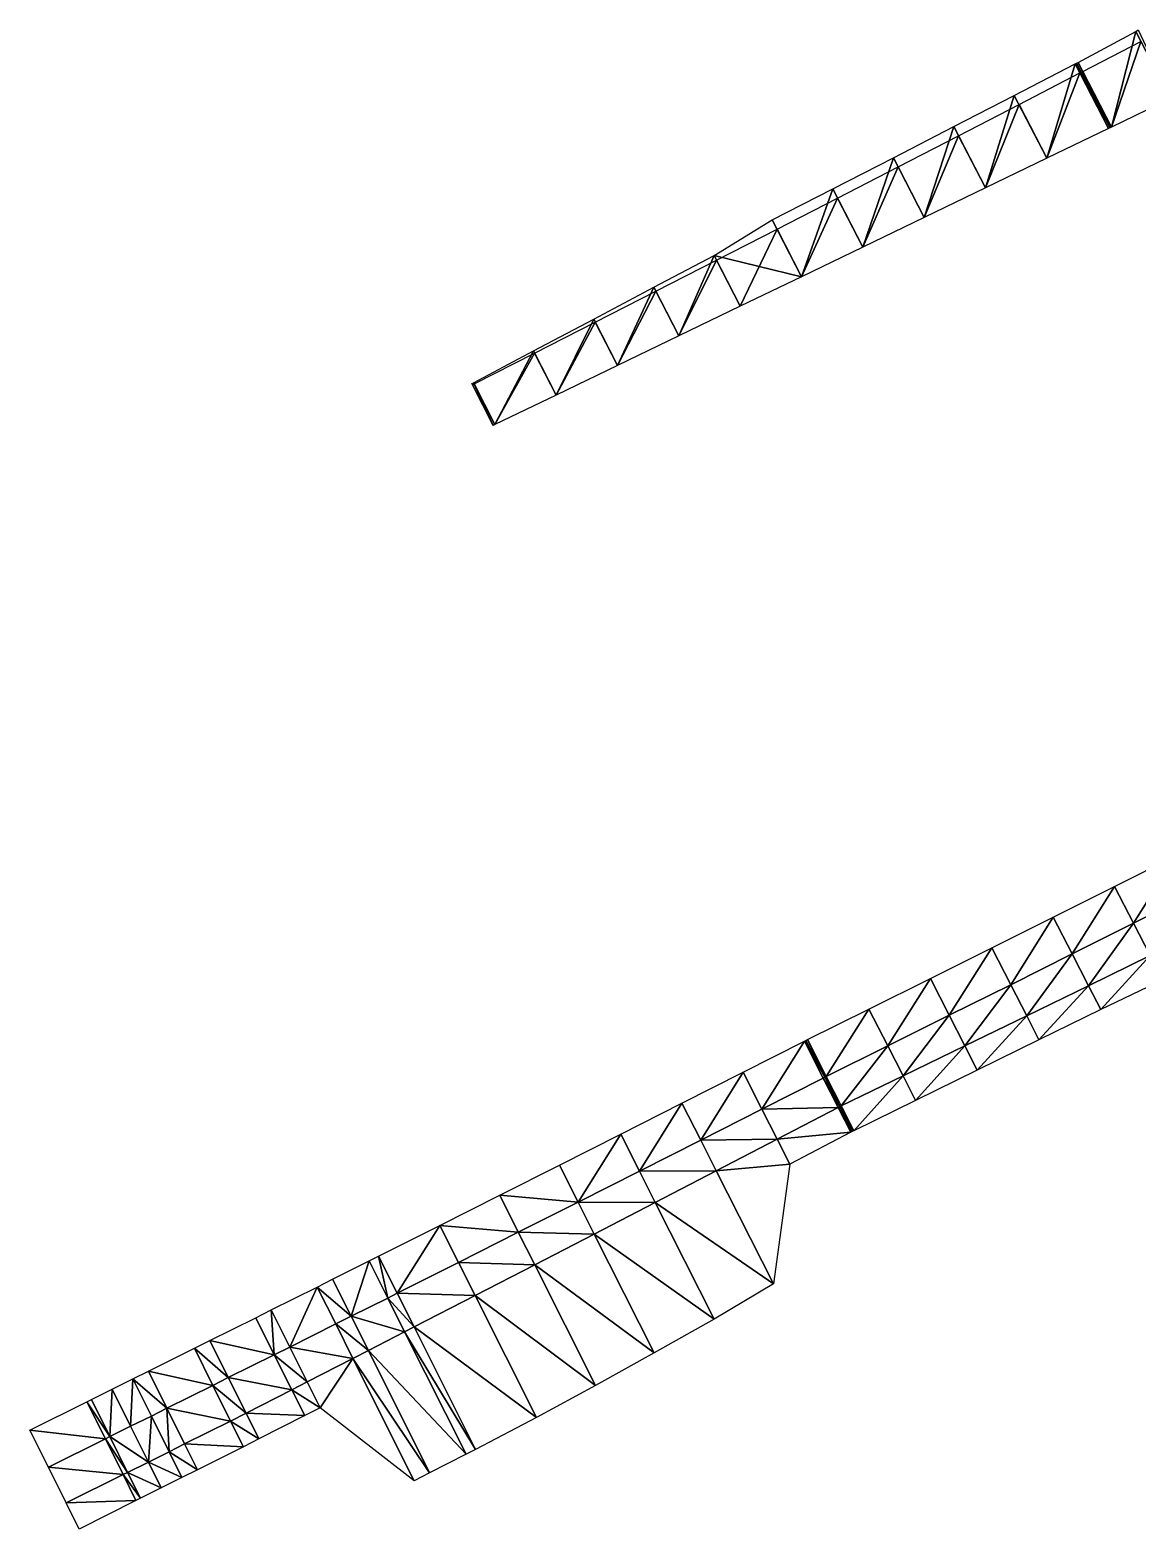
# Model space of a CAD drawing. Header units: metres. Extents: x 1882598 to 1885460, y 3171405 to 3171756.
# Drawn here: x 1882912.83 to 1882929.03, y 3171506.11 to 3171528.04 of the extents above; entities that cross this region are included whole.
import ezdxf

# ---------------------------------------------------------------- set-up
doc = ezdxf.new("R2010")
doc.units = ezdxf.units.M
doc.header["$MEASUREMENT"] = 0
doc.layers.add('Triangles surfaces projet', color=7, linetype='Continuous', true_color=0x848484)

msp = doc.modelspace()

# ---------------------------------------------------------------- linework, layer by layer
at = {"layer": 'Triangles surfaces projet'}
for points in [[(1882928.167, 3171527.567, 154.963), (1882929.01, 3171528.021, 154.953), (1882928.657, 3171526.62, 154.99), (1882928.167, 3171527.567, 154.963)], [(1882929.01, 3171528.021, 154.953), (1882929.519, 3171527.039, 154.981), (1882928.657, 3171526.62, 154.99), (1882929.01, 3171528.021, 154.953)], [(1882929.01, 3171528.021, 154.953), (1882929.047, 3171528.041, 154.952), (1882929.519, 3171527.039, 154.981), (1882929.01, 3171528.021, 154.953)], [(1882929.086, 3171527.875, 155.307), (1882928.657, 3171526.62, 155.34), (1882928.235, 3171527.435, 155.316), (1882929.086, 3171527.875, 155.307)], [(1882929.519, 3171527.039, 155.331), (1882928.657, 3171526.62, 155.34), (1882929.086, 3171527.875, 155.307), (1882929.519, 3171527.039, 155.331)], [(1882927.234, 3171527.085, 154.972), (1882928.123, 3171527.544, 154.963), (1882927.711, 3171526.164, 154.999), (1882927.234, 3171527.085, 154.972)], [(1882928.612, 3171526.599, 154.991), (1882927.711, 3171526.164, 154.999), (1882928.123, 3171527.544, 154.963), (1882928.612, 3171526.599, 154.991)], [(1882928.145, 3171527.555, 154.963), (1882928.612, 3171526.599, 154.991), (1882928.123, 3171527.544, 154.963), (1882928.145, 3171527.555, 154.963)], [(1882928.634, 3171526.609, 154.991), (1882928.145, 3171527.555, 154.963), (1882928.167, 3171527.567, 154.963), (1882928.634, 3171526.609, 154.991)], [(1882928.612, 3171526.599, 154.991), (1882928.145, 3171527.555, 154.963), (1882928.634, 3171526.609, 154.991), (1882928.612, 3171526.599, 154.991)], [(1882928.167, 3171527.567, 154.963), (1882928.657, 3171526.62, 154.99), (1882928.634, 3171526.609, 154.991), (1882928.167, 3171527.567, 154.963)], [(1882928.191, 3171527.412, 155.317), (1882927.711, 3171526.164, 155.349), (1882927.303, 3171526.952, 155.326), (1882928.191, 3171527.412, 155.317)], [(1882928.612, 3171526.599, 155.341), (1882927.711, 3171526.164, 155.349), (1882928.191, 3171527.412, 155.317), (1882928.612, 3171526.599, 155.341)], [(1882928.213, 3171527.424, 155.317), (1882928.612, 3171526.599, 155.341), (1882928.191, 3171527.412, 155.317), (1882928.213, 3171527.424, 155.317)], [(1882928.235, 3171527.435, 155.316), (1882928.634, 3171526.609, 155.341), (1882928.213, 3171527.424, 155.317), (1882928.235, 3171527.435, 155.316)], [(1882928.634, 3171526.609, 155.341), (1882928.612, 3171526.599, 155.341), (1882928.213, 3171527.424, 155.317), (1882928.634, 3171526.609, 155.341)], [(1882928.657, 3171526.62, 155.34), (1882928.634, 3171526.609, 155.341), (1882928.235, 3171527.435, 155.316), (1882928.657, 3171526.62, 155.34)], [(1882926.349, 3171526.629, 154.98), (1882927.234, 3171527.085, 154.972), (1882926.813, 3171525.731, 155.007), (1882926.349, 3171526.629, 154.98)], [(1882927.303, 3171526.952, 155.326), (1882926.813, 3171525.731, 155.357), (1882926.418, 3171526.495, 155.334), (1882927.303, 3171526.952, 155.326)], [(1882926.813, 3171525.731, 155.007), (1882927.234, 3171527.085, 154.972), (1882927.711, 3171526.164, 154.999), (1882926.813, 3171525.731, 155.007)], [(1882927.711, 3171526.164, 155.349), (1882926.813, 3171525.731, 155.357), (1882927.303, 3171526.952, 155.326), (1882927.711, 3171526.164, 155.349)], [(1882925.915, 3171525.298, 155.015), (1882925.464, 3171526.173, 154.989), (1882926.349, 3171526.629, 154.98), (1882925.915, 3171525.298, 155.015)], [(1882926.418, 3171526.495, 155.334), (1882925.915, 3171525.298, 155.365), (1882925.533, 3171526.039, 155.343), (1882926.418, 3171526.495, 155.334)], [(1882925.915, 3171525.298, 155.015), (1882926.349, 3171526.629, 154.98), (1882926.813, 3171525.731, 155.007), (1882925.915, 3171525.298, 155.015)], [(1882926.813, 3171525.731, 155.357), (1882925.915, 3171525.298, 155.365), (1882926.418, 3171526.495, 155.334), (1882926.813, 3171525.731, 155.357)], [(1882925.018, 3171524.865, 155.023), (1882924.579, 3171525.719, 154.997), (1882925.464, 3171526.173, 154.989), (1882925.018, 3171524.865, 155.023)], [(1882925.533, 3171526.039, 155.343), (1882925.018, 3171524.865, 155.373), (1882924.648, 3171525.583, 155.352), (1882925.533, 3171526.039, 155.343)], [(1882925.018, 3171524.865, 155.023), (1882925.464, 3171526.173, 154.989), (1882925.915, 3171525.298, 155.015), (1882925.018, 3171524.865, 155.023)], [(1882925.915, 3171525.298, 155.365), (1882925.018, 3171524.865, 155.373), (1882925.533, 3171526.039, 155.343), (1882925.915, 3171525.298, 155.365)], [(1882923.693, 3171525.265, 155.006), (1882924.579, 3171525.719, 154.997), (1882924.12, 3171524.432, 155.031), (1882923.693, 3171525.265, 155.006)], [(1882924.648, 3171525.583, 155.352), (1882924.12, 3171524.432, 155.381), (1882923.763, 3171525.128, 155.36), (1882924.648, 3171525.583, 155.352)], [(1882925.018, 3171524.865, 155.023), (1882924.12, 3171524.432, 155.031), (1882924.579, 3171525.719, 154.997), (1882925.018, 3171524.865, 155.023)], [(1882925.018, 3171524.865, 155.373), (1882924.12, 3171524.432, 155.381), (1882924.648, 3171525.583, 155.352), (1882925.018, 3171524.865, 155.373)], [(1882924.12, 3171524.432, 155.031), (1882922.841, 3171524.744, 155.017), (1882923.693, 3171525.265, 155.006), (1882924.12, 3171524.432, 155.031)], [(1882923.763, 3171525.128, 155.36), (1882923.223, 3171523.999, 155.39), (1882922.877, 3171524.674, 155.369), (1882923.763, 3171525.128, 155.36)], [(1882924.12, 3171524.432, 155.381), (1882923.223, 3171523.999, 155.39), (1882923.763, 3171525.128, 155.36), (1882924.12, 3171524.432, 155.381)], [(1882922.325, 3171523.566, 155.048), (1882921.962, 3171524.277, 155.026), (1882922.841, 3171524.744, 155.017), (1882922.325, 3171523.566, 155.048)], [(1882923.223, 3171523.999, 155.04), (1882922.325, 3171523.566, 155.048), (1882922.841, 3171524.744, 155.017), (1882923.223, 3171523.999, 155.04)], [(1882922.841, 3171524.744, 155.017), (1882924.12, 3171524.432, 155.031), (1882923.223, 3171523.999, 155.04), (1882922.841, 3171524.744, 155.017)], [(1882922.877, 3171524.674, 155.369), (1882922.325, 3171523.566, 155.398), (1882921.991, 3171524.22, 155.377), (1882922.877, 3171524.674, 155.369)], [(1882923.223, 3171523.999, 155.39), (1882922.325, 3171523.566, 155.398), (1882922.877, 3171524.674, 155.369), (1882923.223, 3171523.999, 155.39)], [(1882921.962, 3171524.277, 155.026), (1882921.428, 3171523.133, 155.056), (1882921.082, 3171523.811, 155.035), (1882921.962, 3171524.277, 155.026)], [(1882921.428, 3171523.133, 155.056), (1882921.962, 3171524.277, 155.026), (1882922.325, 3171523.566, 155.048), (1882921.428, 3171523.133, 155.056)], [(1882921.991, 3171524.22, 155.377), (1882921.428, 3171523.133, 155.406), (1882921.104, 3171523.767, 155.386), (1882921.991, 3171524.22, 155.377)], [(1882922.325, 3171523.566, 155.398), (1882921.428, 3171523.133, 155.406), (1882921.991, 3171524.22, 155.377), (1882922.325, 3171523.566, 155.398)], [(1882920.202, 3171523.346, 155.044), (1882921.082, 3171523.811, 155.035), (1882920.531, 3171522.701, 155.064), (1882920.202, 3171523.346, 155.044)], [(1882920.531, 3171522.701, 155.064), (1882921.082, 3171523.811, 155.035), (1882921.428, 3171523.133, 155.056), (1882920.531, 3171522.701, 155.064)], [(1882921.104, 3171523.767, 155.386), (1882920.531, 3171522.701, 155.414), (1882920.217, 3171523.315, 155.395), (1882921.104, 3171523.767, 155.386)], [(1882921.428, 3171523.133, 155.406), (1882920.531, 3171522.701, 155.414), (1882921.104, 3171523.767, 155.386), (1882921.428, 3171523.133, 155.406)], [(1882919.321, 3171522.881, 155.053), (1882920.202, 3171523.346, 155.044), (1882919.633, 3171522.268, 155.072), (1882919.321, 3171522.881, 155.053)], [(1882920.217, 3171523.315, 155.395), (1882919.633, 3171522.268, 155.422), (1882919.33, 3171522.864, 155.403), (1882920.217, 3171523.315, 155.395)], [(1882920.202, 3171523.346, 155.044), (1882920.531, 3171522.701, 155.064), (1882919.633, 3171522.268, 155.072), (1882920.202, 3171523.346, 155.044)], [(1882920.531, 3171522.701, 155.414), (1882919.633, 3171522.268, 155.422), (1882920.217, 3171523.315, 155.395), (1882920.531, 3171522.701, 155.414)], [(1882919.321, 3171522.881, 155.053), (1882919.611, 3171522.257, 155.073), (1882919.299, 3171522.869, 155.053), (1882919.321, 3171522.881, 155.053)], [(1882919.611, 3171522.257, 155.423), (1882919.308, 3171522.852, 155.404), (1882919.33, 3171522.864, 155.403), (1882919.611, 3171522.257, 155.423)], [(1882919.611, 3171522.257, 155.073), (1882919.321, 3171522.881, 155.053), (1882919.633, 3171522.268, 155.072), (1882919.611, 3171522.257, 155.073)], [(1882919.633, 3171522.268, 155.422), (1882919.611, 3171522.257, 155.423), (1882919.33, 3171522.864, 155.403), (1882919.633, 3171522.268, 155.422)], [(1882929.599, 3171515.965, 155.68), (1882928.978, 3171514.976, 155.086), (1882928.701, 3171515.514, 155.692), (1882929.599, 3171515.965, 155.68)], [(1882929.876, 3171515.426, 155.074), (1882928.978, 3171514.976, 155.086), (1882929.599, 3171515.965, 155.68), (1882929.876, 3171515.426, 155.074)], [(1882928.701, 3171515.514, 155.692), (1882928.08, 3171514.526, 155.098), (1882927.803, 3171515.065, 155.704), (1882928.701, 3171515.514, 155.692)], [(1882928.08, 3171514.526, 155.098), (1882928.701, 3171515.514, 155.692), (1882928.978, 3171514.976, 155.086), (1882928.08, 3171514.526, 155.098)], [(1882928.978, 3171514.976, 155.086), (1882929.876, 3171515.426, 155.074), (1882929.222, 3171514.502, 155.086), (1882928.978, 3171514.976, 155.086)], [(1882927.181, 3171514.076, 155.11), (1882926.905, 3171514.616, 155.715), (1882927.803, 3171515.065, 155.704), (1882927.181, 3171514.076, 155.11)], [(1882927.803, 3171515.065, 155.704), (1882928.08, 3171514.526, 155.098), (1882927.181, 3171514.076, 155.11), (1882927.803, 3171515.065, 155.704)], [(1882928.318, 3171514.06, 155.098), (1882928.08, 3171514.526, 155.098), (1882928.978, 3171514.976, 155.086), (1882928.318, 3171514.06, 155.098)], [(1882929.222, 3171514.502, 155.086), (1882928.318, 3171514.06, 155.098), (1882928.978, 3171514.976, 155.086), (1882929.222, 3171514.502, 155.086)], [(1882926.282, 3171513.628, 155.121), (1882926.006, 3171514.168, 155.727), (1882926.905, 3171514.616, 155.715), (1882926.282, 3171513.628, 155.121)], [(1882926.905, 3171514.616, 155.715), (1882927.181, 3171514.076, 155.11), (1882926.282, 3171513.628, 155.121), (1882926.905, 3171514.616, 155.715)], [(1882927.181, 3171514.076, 155.11), (1882928.08, 3171514.526, 155.098), (1882927.415, 3171513.62, 155.11), (1882927.181, 3171514.076, 155.11)], [(1882928.08, 3171514.526, 155.098), (1882928.318, 3171514.06, 155.098), (1882927.415, 3171513.62, 155.11), (1882928.08, 3171514.526, 155.098)], [(1882928.497, 3171513.711, 155.49), (1882928.318, 3171514.06, 155.098), (1882929.222, 3171514.502, 155.086), (1882928.497, 3171513.711, 155.49)], [(1882929.222, 3171514.502, 155.086), (1882929.405, 3171514.146, 155.486), (1882928.497, 3171513.711, 155.49), (1882929.222, 3171514.502, 155.086)], [(1882925.382, 3171513.18, 155.133), (1882925.107, 3171513.72, 155.739), (1882926.006, 3171514.168, 155.727), (1882925.382, 3171513.18, 155.133)], [(1882925.382, 3171513.18, 155.133), (1882926.006, 3171514.168, 155.727), (1882926.282, 3171513.628, 155.121), (1882925.382, 3171513.18, 155.133)], [(1882926.511, 3171513.18, 155.121), (1882926.282, 3171513.628, 155.121), (1882927.181, 3171514.076, 155.11), (1882926.511, 3171513.18, 155.121)], [(1882926.511, 3171513.18, 155.121), (1882927.181, 3171514.076, 155.11), (1882927.415, 3171513.62, 155.11), (1882926.511, 3171513.18, 155.121)], [(1882927.593, 3171513.27, 155.502), (1882927.415, 3171513.62, 155.11), (1882928.318, 3171514.06, 155.098), (1882927.593, 3171513.27, 155.502)], [(1882927.593, 3171513.27, 155.502), (1882928.318, 3171514.06, 155.098), (1882928.497, 3171513.711, 155.49), (1882927.593, 3171513.27, 155.502)], [(1882925.107, 3171513.72, 155.739), (1882924.483, 3171512.733, 155.145), (1882924.208, 3171513.273, 155.751), (1882925.107, 3171513.72, 155.739)], [(1882924.483, 3171512.733, 155.145), (1882925.107, 3171513.72, 155.739), (1882925.382, 3171513.18, 155.133), (1882924.483, 3171512.733, 155.145)], [(1882925.382, 3171513.18, 155.133), (1882926.282, 3171513.628, 155.121), (1882925.606, 3171512.741, 155.133), (1882925.382, 3171513.18, 155.133)], [(1882925.606, 3171512.741, 155.133), (1882926.282, 3171513.628, 155.121), (1882926.511, 3171513.18, 155.121), (1882925.606, 3171512.741, 155.133)], [(1882927.415, 3171513.62, 155.11), (1882926.691, 3171512.826, 155.519), (1882926.511, 3171513.18, 155.121), (1882927.415, 3171513.62, 155.11)], [(1882927.593, 3171513.27, 155.502), (1882926.691, 3171512.826, 155.519), (1882927.415, 3171513.62, 155.11), (1882927.593, 3171513.27, 155.502)], [(1882923.542, 3171512.256, 155.157), (1882923.268, 3171512.796, 155.763), (1882924.163, 3171513.251, 155.752), (1882923.542, 3171512.256, 155.157)], [(1882923.542, 3171512.256, 155.157), (1882924.163, 3171513.251, 155.752), (1882924.438, 3171512.711, 155.146), (1882923.542, 3171512.256, 155.157)], [(1882924.46, 3171512.722, 155.145), (1882924.163, 3171513.251, 155.752), (1882924.186, 3171513.262, 155.751), (1882924.46, 3171512.722, 155.145)], [(1882924.438, 3171512.711, 155.146), (1882924.163, 3171513.251, 155.752), (1882924.46, 3171512.722, 155.145), (1882924.438, 3171512.711, 155.146)], [(1882924.186, 3171513.262, 155.751), (1882924.208, 3171513.273, 155.751), (1882924.46, 3171512.722, 155.145), (1882924.186, 3171513.262, 155.751)], [(1882924.46, 3171512.722, 155.145), (1882924.208, 3171513.273, 155.751), (1882924.483, 3171512.733, 155.145), (1882924.46, 3171512.722, 155.145)], [(1882924.701, 3171512.303, 155.145), (1882924.483, 3171512.733, 155.145), (1882925.382, 3171513.18, 155.133), (1882924.701, 3171512.303, 155.145)], [(1882924.701, 3171512.303, 155.145), (1882925.382, 3171513.18, 155.133), (1882925.606, 3171512.741, 155.133), (1882924.701, 3171512.303, 155.145)], [(1882925.789, 3171512.383, 155.536), (1882925.606, 3171512.741, 155.133), (1882926.511, 3171513.18, 155.121), (1882925.789, 3171512.383, 155.536)], [(1882926.691, 3171512.826, 155.519), (1882925.789, 3171512.383, 155.536), (1882926.511, 3171513.18, 155.121), (1882926.691, 3171512.826, 155.519)], [(1882922.646, 3171511.801, 155.169), (1882922.372, 3171512.342, 155.775), (1882923.268, 3171512.796, 155.763), (1882922.646, 3171511.801, 155.169)], [(1882923.268, 3171512.796, 155.763), (1882923.542, 3171512.256, 155.157), (1882922.646, 3171511.801, 155.169), (1882923.268, 3171512.796, 155.763)], [(1882923.542, 3171512.256, 155.157), (1882924.438, 3171512.711, 155.146), (1882924.657, 3171512.28, 155.146), (1882923.542, 3171512.256, 155.157)], [(1882924.679, 3171512.291, 155.145), (1882924.438, 3171512.711, 155.146), (1882924.46, 3171512.722, 155.145), (1882924.679, 3171512.291, 155.145)], [(1882924.679, 3171512.291, 155.145), (1882924.657, 3171512.28, 155.146), (1882924.438, 3171512.711, 155.146), (1882924.679, 3171512.291, 155.145)], [(1882924.701, 3171512.303, 155.145), (1882924.46, 3171512.722, 155.145), (1882924.483, 3171512.733, 155.145), (1882924.701, 3171512.303, 155.145)], [(1882924.46, 3171512.722, 155.145), (1882924.701, 3171512.303, 155.145), (1882924.679, 3171512.291, 155.145), (1882924.46, 3171512.722, 155.145)], [(1882924.701, 3171512.303, 155.145), (1882925.606, 3171512.741, 155.133), (1882924.886, 3171511.94, 155.553), (1882924.701, 3171512.303, 155.145)], [(1882925.606, 3171512.741, 155.133), (1882925.789, 3171512.383, 155.536), (1882924.886, 3171511.94, 155.553), (1882925.606, 3171512.741, 155.133)], [(1882921.75, 3171511.348, 155.18), (1882921.476, 3171511.888, 155.786), (1882922.372, 3171512.342, 155.775), (1882921.75, 3171511.348, 155.18)], [(1882921.75, 3171511.348, 155.18), (1882922.372, 3171512.342, 155.775), (1882922.646, 3171511.801, 155.169), (1882921.75, 3171511.348, 155.18)], [(1882922.646, 3171511.801, 155.169), (1882923.542, 3171512.256, 155.157), (1882923.765, 3171511.816, 155.157), (1882922.646, 3171511.801, 155.169)], [(1882923.765, 3171511.816, 155.157), (1882923.542, 3171512.256, 155.157), (1882924.657, 3171512.28, 155.146), (1882923.765, 3171511.816, 155.157)], [(1882924.842, 3171511.917, 155.553), (1882923.765, 3171511.816, 155.157), (1882924.657, 3171512.28, 155.146), (1882924.842, 3171511.917, 155.553)], [(1882924.864, 3171511.928, 155.553), (1882924.657, 3171512.28, 155.146), (1882924.679, 3171512.291, 155.145), (1882924.864, 3171511.928, 155.553)], [(1882924.842, 3171511.917, 155.553), (1882924.657, 3171512.28, 155.146), (1882924.864, 3171511.928, 155.553), (1882924.842, 3171511.917, 155.553)], [(1882924.701, 3171512.303, 155.145), (1882924.886, 3171511.94, 155.553), (1882924.679, 3171512.291, 155.145), (1882924.701, 3171512.303, 155.145)], [(1882924.886, 3171511.94, 155.553), (1882924.864, 3171511.928, 155.553), (1882924.679, 3171512.291, 155.145), (1882924.886, 3171511.94, 155.553)], [(1882920.58, 3171511.436, 155.798), (1882921.476, 3171511.888, 155.786), (1882920.853, 3171510.895, 155.192), (1882920.58, 3171511.436, 155.798)], [(1882921.476, 3171511.888, 155.786), (1882921.75, 3171511.348, 155.18), (1882920.853, 3171510.895, 155.192), (1882921.476, 3171511.888, 155.786)], [(1882922.873, 3171511.352, 155.169), (1882921.75, 3171511.348, 155.18), (1882922.646, 3171511.801, 155.169), (1882922.873, 3171511.352, 155.169)], [(1882923.765, 3171511.816, 155.157), (1882922.873, 3171511.352, 155.169), (1882922.646, 3171511.801, 155.169), (1882923.765, 3171511.816, 155.157)], [(1882923.951, 3171511.451, 155.566), (1882922.873, 3171511.352, 155.169), (1882923.765, 3171511.816, 155.157), (1882923.951, 3171511.451, 155.566)], [(1882923.765, 3171511.816, 155.157), (1882924.842, 3171511.917, 155.553), (1882923.951, 3171511.451, 155.566), (1882923.765, 3171511.816, 155.157)], [(1882920.58, 3171511.436, 155.798), (1882920.853, 3171510.895, 155.192), (1882919.706, 3171510.995, 155.809), (1882920.58, 3171511.436, 155.798)], [(1882921.981, 3171510.889, 155.18), (1882920.853, 3171510.895, 155.192), (1882921.75, 3171511.348, 155.18), (1882921.981, 3171510.889, 155.18)], [(1882921.981, 3171510.889, 155.18), (1882921.75, 3171511.348, 155.18), (1882922.873, 3171511.352, 155.169), (1882921.981, 3171510.889, 155.18)], [(1882922.873, 3171511.352, 155.169), (1882923.711, 3171509.699, 157.022), (1882921.981, 3171510.889, 155.18), (1882922.873, 3171511.352, 155.169)], [(1882922.873, 3171511.352, 155.169), (1882923.951, 3171511.451, 155.566), (1882923.711, 3171509.699, 157.022), (1882922.873, 3171511.352, 155.169)], [(1882918.831, 3171510.555, 155.82), (1882919.706, 3171510.995, 155.809), (1882919.978, 3171510.454, 155.203), (1882918.831, 3171510.555, 155.82)], [(1882919.706, 3171510.995, 155.809), (1882920.853, 3171510.895, 155.192), (1882919.978, 3171510.454, 155.203), (1882919.706, 3171510.995, 155.809)], [(1882919.978, 3171510.454, 155.203), (1882920.853, 3171510.895, 155.192), (1882921.089, 3171510.427, 155.192), (1882919.978, 3171510.454, 155.203)], [(1882921.089, 3171510.427, 155.192), (1882920.853, 3171510.895, 155.192), (1882921.981, 3171510.889, 155.18), (1882921.089, 3171510.427, 155.192)], [(1882921.089, 3171510.427, 155.192), (1882921.981, 3171510.889, 155.18), (1882922.843, 3171509.184, 157.091), (1882921.089, 3171510.427, 155.192)], [(1882921.981, 3171510.889, 155.18), (1882923.711, 3171509.699, 157.022), (1882922.843, 3171509.184, 157.091), (1882921.981, 3171510.889, 155.18)], [(1882918.205, 3171509.563, 155.226), (1882917.934, 3171510.104, 155.831), (1882918.831, 3171510.555, 155.82), (1882918.205, 3171509.563, 155.226)], [(1882918.831, 3171510.555, 155.82), (1882919.103, 3171510.014, 155.214), (1882918.205, 3171509.563, 155.226), (1882918.831, 3171510.555, 155.82)], [(1882919.103, 3171510.014, 155.214), (1882918.831, 3171510.555, 155.82), (1882919.978, 3171510.454, 155.203), (1882919.103, 3171510.014, 155.214)], [(1882920.218, 3171509.978, 155.203), (1882919.103, 3171510.014, 155.214), (1882919.978, 3171510.454, 155.203), (1882920.218, 3171509.978, 155.203)], [(1882920.218, 3171509.978, 155.203), (1882919.978, 3171510.454, 155.203), (1882921.089, 3171510.427, 155.192), (1882920.218, 3171509.978, 155.203)], [(1882921.089, 3171510.427, 155.192), (1882921.965, 3171508.691, 157.137), (1882920.218, 3171509.978, 155.203), (1882921.089, 3171510.427, 155.192)], [(1882922.843, 3171509.184, 157.091), (1882921.965, 3171508.691, 157.137), (1882921.089, 3171510.427, 155.192), (1882922.843, 3171509.184, 157.091)], [(1882917.262, 3171509.768, 155.843), (1882917.795, 3171510.035, 155.833), (1882917.533, 3171509.226, 155.237), (1882917.262, 3171509.768, 155.843)], [(1882917.533, 3171509.226, 155.237), (1882917.795, 3171510.035, 155.833), (1882918.067, 3171509.493, 155.227), (1882917.533, 3171509.226, 155.237)], [(1882917.934, 3171510.104, 155.831), (1882918.067, 3171509.493, 155.227), (1882917.795, 3171510.035, 155.833), (1882917.934, 3171510.104, 155.831)], [(1882918.067, 3171509.493, 155.227), (1882917.934, 3171510.104, 155.831), (1882918.205, 3171509.563, 155.226), (1882918.067, 3171509.493, 155.227)], [(1882919.347, 3171509.528, 155.214), (1882918.205, 3171509.563, 155.226), (1882919.103, 3171510.014, 155.214), (1882919.347, 3171509.528, 155.214)], [(1882919.103, 3171510.014, 155.214), (1882920.218, 3171509.978, 155.203), (1882919.347, 3171509.528, 155.214), (1882919.103, 3171510.014, 155.214)], [(1882917.533, 3171509.226, 155.237), (1882917.036, 3171509.654, 155.847), (1882917.262, 3171509.768, 155.843), (1882917.533, 3171509.226, 155.237)], [(1882919.347, 3171509.528, 155.214), (1882920.218, 3171509.978, 155.203), (1882921.107, 3171508.211, 157.181), (1882919.347, 3171509.528, 155.214)], [(1882920.218, 3171509.978, 155.203), (1882921.965, 3171508.691, 157.137), (1882921.107, 3171508.211, 157.181), (1882920.218, 3171509.978, 155.203)], [(1882916.364, 3171509.318, 155.86), (1882917.036, 3171509.654, 155.847), (1882916.635, 3171508.776, 155.254), (1882916.364, 3171509.318, 155.86)], [(1882917.036, 3171509.654, 155.847), (1882917.307, 3171509.113, 155.241), (1882916.635, 3171508.776, 155.254), (1882917.036, 3171509.654, 155.847)], [(1882917.307, 3171509.113, 155.241), (1882917.036, 3171509.654, 155.847), (1882917.533, 3171509.226, 155.237), (1882917.307, 3171509.113, 155.241)], [(1882918.453, 3171509.069, 155.226), (1882918.067, 3171509.493, 155.227), (1882918.205, 3171509.563, 155.226), (1882918.453, 3171509.069, 155.226)], [(1882918.453, 3171509.069, 155.226), (1882918.205, 3171509.563, 155.226), (1882919.347, 3171509.528, 155.214), (1882918.453, 3171509.069, 155.226)], [(1882918.315, 3171508.998, 155.227), (1882917.533, 3171509.226, 155.237), (1882918.067, 3171509.493, 155.227), (1882918.315, 3171508.998, 155.227)], [(1882918.067, 3171509.493, 155.227), (1882918.453, 3171509.069, 155.226), (1882918.315, 3171508.998, 155.227), (1882918.067, 3171509.493, 155.227)], [(1882920.242, 3171507.746, 157.209), (1882918.453, 3171509.069, 155.226), (1882919.347, 3171509.528, 155.214), (1882920.242, 3171507.746, 157.209)], [(1882920.242, 3171507.746, 157.209), (1882919.347, 3171509.528, 155.214), (1882921.107, 3171508.211, 157.181), (1882920.242, 3171507.746, 157.209)], [(1882916.408, 3171508.663, 155.258), (1882915.465, 3171508.87, 155.877), (1882916.138, 3171509.205, 155.864), (1882916.408, 3171508.663, 155.258)], [(1882916.408, 3171508.663, 155.258), (1882916.138, 3171509.205, 155.864), (1882916.364, 3171509.318, 155.86), (1882916.408, 3171508.663, 155.258)], [(1882916.635, 3171508.776, 155.254), (1882916.408, 3171508.663, 155.258), (1882916.364, 3171509.318, 155.86), (1882916.635, 3171508.776, 155.254)], [(1882917.307, 3171509.113, 155.241), (1882917.559, 3171508.609, 155.241), (1882916.635, 3171508.776, 155.254), (1882917.307, 3171509.113, 155.241)], [(1882917.784, 3171508.725, 155.237), (1882917.307, 3171509.113, 155.241), (1882917.533, 3171509.226, 155.237), (1882917.784, 3171508.725, 155.237)], [(1882917.784, 3171508.725, 155.237), (1882917.559, 3171508.609, 155.241), (1882917.307, 3171509.113, 155.241), (1882917.784, 3171508.725, 155.237)], [(1882917.784, 3171508.725, 155.237), (1882917.533, 3171509.226, 155.237), (1882918.315, 3171508.998, 155.227), (1882917.784, 3171508.725, 155.237)], [(1882918.315, 3171508.998, 155.227), (1882919.214, 3171507.207, 157.231), (1882917.784, 3171508.725, 155.237), (1882918.315, 3171508.998, 155.227)], [(1882918.315, 3171508.998, 155.227), (1882918.453, 3171509.069, 155.226), (1882919.351, 3171507.278, 157.228), (1882918.315, 3171508.998, 155.227)], [(1882919.214, 3171507.207, 157.231), (1882918.315, 3171508.998, 155.227), (1882919.351, 3171507.278, 157.228), (1882919.214, 3171507.207, 157.231)], [(1882919.351, 3171507.278, 157.228), (1882918.453, 3171509.069, 155.226), (1882920.242, 3171507.746, 157.209), (1882919.351, 3171507.278, 157.228)], [(1882914.567, 3171508.422, 155.892), (1882915.239, 3171508.757, 155.881), (1882915.509, 3171508.215, 155.275), (1882914.567, 3171508.422, 155.892)], [(1882915.736, 3171508.328, 155.271), (1882915.239, 3171508.757, 155.881), (1882915.465, 3171508.87, 155.877), (1882915.736, 3171508.328, 155.271)], [(1882915.736, 3171508.328, 155.271), (1882915.509, 3171508.215, 155.275), (1882915.239, 3171508.757, 155.881), (1882915.736, 3171508.328, 155.271)], [(1882915.736, 3171508.328, 155.271), (1882915.465, 3171508.87, 155.877), (1882916.408, 3171508.663, 155.258), (1882915.736, 3171508.328, 155.271)], [(1882916.89, 3171508.266, 155.254), (1882916.408, 3171508.663, 155.258), (1882916.635, 3171508.776, 155.254), (1882916.89, 3171508.266, 155.254)], [(1882916.89, 3171508.266, 155.254), (1882916.635, 3171508.776, 155.254), (1882917.559, 3171508.609, 155.241), (1882916.89, 3171508.266, 155.254)], [(1882917.559, 3171508.609, 155.241), (1882917.784, 3171508.725, 155.237), (1882918.681, 3171506.934, 157.241), (1882917.559, 3171508.609, 155.241)], [(1882919.214, 3171507.207, 157.231), (1882918.681, 3171506.934, 157.241), (1882917.784, 3171508.725, 155.237), (1882919.214, 3171507.207, 157.231)], [(1882916.664, 3171508.151, 155.258), (1882915.736, 3171508.328, 155.271), (1882916.408, 3171508.663, 155.258), (1882916.664, 3171508.151, 155.258)], [(1882916.408, 3171508.663, 155.258), (1882916.89, 3171508.266, 155.254), (1882916.664, 3171508.151, 155.258), (1882916.408, 3171508.663, 155.258)], [(1882917.559, 3171508.609, 155.241), (1882917.078, 3171507.888, 155.676), (1882916.89, 3171508.266, 155.254), (1882917.559, 3171508.609, 155.241)], [(1882918.454, 3171506.821, 157.242), (1882917.078, 3171507.888, 155.676), (1882917.559, 3171508.609, 155.241), (1882918.454, 3171506.821, 157.242)], [(1882918.454, 3171506.821, 157.242), (1882917.559, 3171508.609, 155.241), (1882918.681, 3171506.934, 157.241), (1882918.454, 3171506.821, 157.242)], [(1882914.34, 3171508.309, 155.896), (1882914.307, 3171507.616, 155.293), (1882914.037, 3171508.158, 155.899), (1882914.34, 3171508.309, 155.896)], [(1882914.307, 3171507.616, 155.293), (1882914.34, 3171508.309, 155.896), (1882914.61, 3171507.767, 155.29), (1882914.307, 3171507.616, 155.293)], [(1882914.567, 3171508.422, 155.892), (1882914.837, 3171507.88, 155.286), (1882914.34, 3171508.309, 155.896), (1882914.567, 3171508.422, 155.892)], [(1882914.61, 3171507.767, 155.29), (1882914.34, 3171508.309, 155.896), (1882914.837, 3171507.88, 155.286), (1882914.61, 3171507.767, 155.29)], [(1882915.509, 3171508.215, 155.275), (1882914.837, 3171507.88, 155.286), (1882914.567, 3171508.422, 155.892), (1882915.509, 3171508.215, 155.275)], [(1882915.509, 3171508.215, 155.275), (1882915.736, 3171508.328, 155.271), (1882915.995, 3171507.808, 155.271), (1882915.509, 3171508.215, 155.275)], [(1882915.995, 3171507.808, 155.271), (1882915.736, 3171508.328, 155.271), (1882916.664, 3171508.151, 155.258), (1882915.995, 3171507.808, 155.271)], [(1882916.89, 3171508.266, 155.254), (1882917.078, 3171507.888, 155.676), (1882916.664, 3171508.151, 155.258), (1882916.89, 3171508.266, 155.254)], [(1882913.734, 3171508.008, 155.904), (1882914.037, 3171508.158, 155.899), (1882914.003, 3171507.465, 155.298), (1882913.734, 3171508.008, 155.904)], [(1882914.037, 3171508.158, 155.899), (1882914.307, 3171507.616, 155.293), (1882914.003, 3171507.465, 155.298), (1882914.037, 3171508.158, 155.899)], [(1882915.509, 3171508.215, 155.275), (1882915.769, 3171507.693, 155.275), (1882914.837, 3171507.88, 155.286), (1882915.509, 3171508.215, 155.275)], [(1882915.509, 3171508.215, 155.275), (1882915.995, 3171507.808, 155.271), (1882915.769, 3171507.693, 155.275), (1882915.509, 3171508.215, 155.275)], [(1882916.853, 3171507.773, 155.68), (1882915.995, 3171507.808, 155.271), (1882916.664, 3171508.151, 155.258), (1882916.853, 3171507.773, 155.68)], [(1882916.853, 3171507.773, 155.68), (1882916.664, 3171508.151, 155.258), (1882917.078, 3171507.888, 155.676), (1882916.853, 3171507.773, 155.68)], [(1882913.667, 3171507.975, 155.905), (1882913.937, 3171507.432, 155.299), (1882912.834, 3171507.561, 155.921), (1882913.667, 3171507.975, 155.905)], [(1882914.003, 3171507.465, 155.298), (1882913.667, 3171507.975, 155.905), (1882913.734, 3171508.008, 155.904), (1882914.003, 3171507.465, 155.298)], [(1882913.937, 3171507.432, 155.299), (1882913.667, 3171507.975, 155.905), (1882914.003, 3171507.465, 155.298), (1882913.937, 3171507.432, 155.299)], [(1882914.837, 3171507.88, 155.286), (1882914.87, 3171507.245, 155.29), (1882914.61, 3171507.767, 155.29), (1882914.837, 3171507.88, 155.286)], [(1882914.87, 3171507.245, 155.29), (1882914.837, 3171507.88, 155.286), (1882915.096, 3171507.358, 155.286), (1882914.87, 3171507.245, 155.29)], [(1882914.837, 3171507.88, 155.286), (1882915.769, 3171507.693, 155.275), (1882915.096, 3171507.358, 155.286), (1882914.837, 3171507.88, 155.286)], [(1882916.183, 3171507.432, 155.691), (1882915.769, 3171507.693, 155.275), (1882915.995, 3171507.808, 155.271), (1882916.183, 3171507.432, 155.691)], [(1882916.183, 3171507.432, 155.691), (1882915.995, 3171507.808, 155.271), (1882916.853, 3171507.773, 155.68), (1882916.183, 3171507.432, 155.691)], [(1882914.307, 3171507.616, 155.293), (1882914.566, 3171507.094, 155.293), (1882914.003, 3171507.465, 155.298), (1882914.307, 3171507.616, 155.293)], [(1882914.307, 3171507.616, 155.293), (1882914.61, 3171507.767, 155.29), (1882914.566, 3171507.094, 155.293), (1882914.307, 3171507.616, 155.293)], [(1882914.566, 3171507.094, 155.293), (1882914.61, 3171507.767, 155.29), (1882914.87, 3171507.245, 155.29), (1882914.566, 3171507.094, 155.293)], [(1882915.769, 3171507.693, 155.275), (1882915.957, 3171507.317, 155.695), (1882915.096, 3171507.358, 155.286), (1882915.769, 3171507.693, 155.275)], [(1882915.957, 3171507.317, 155.695), (1882915.769, 3171507.693, 155.275), (1882916.183, 3171507.432, 155.691), (1882915.957, 3171507.317, 155.695)], [(1882913.104, 3171507.018, 155.315), (1882912.834, 3171507.561, 155.921), (1882913.937, 3171507.432, 155.299), (1882913.104, 3171507.018, 155.315)], [(1882914.196, 3171506.91, 155.299), (1882913.104, 3171507.018, 155.315), (1882913.937, 3171507.432, 155.299), (1882914.196, 3171506.91, 155.299)], [(1882913.937, 3171507.432, 155.299), (1882914.003, 3171507.465, 155.298), (1882914.263, 3171506.943, 155.298), (1882913.937, 3171507.432, 155.299)], [(1882914.196, 3171506.91, 155.299), (1882913.937, 3171507.432, 155.299), (1882914.263, 3171506.943, 155.298), (1882914.196, 3171506.91, 155.299)], [(1882914.263, 3171506.943, 155.298), (1882914.003, 3171507.465, 155.298), (1882914.566, 3171507.094, 155.293), (1882914.263, 3171506.943, 155.298)], [(1882914.87, 3171507.245, 155.29), (1882915.096, 3171507.358, 155.286), (1882915.284, 3171506.981, 155.707), (1882914.87, 3171507.245, 155.29)], [(1882915.096, 3171507.358, 155.286), (1882915.957, 3171507.317, 155.695), (1882915.284, 3171506.981, 155.707), (1882915.096, 3171507.358, 155.286)], [(1882915.058, 3171506.868, 155.711), (1882914.566, 3171507.094, 155.293), (1882914.87, 3171507.245, 155.29), (1882915.058, 3171506.868, 155.711)], [(1882915.284, 3171506.981, 155.707), (1882915.058, 3171506.868, 155.711), (1882914.87, 3171507.245, 155.29), (1882915.284, 3171506.981, 155.707)], [(1882914.196, 3171506.91, 155.299), (1882913.362, 3171506.496, 155.315), (1882913.104, 3171507.018, 155.315), (1882914.196, 3171506.91, 155.299)], [(1882914.263, 3171506.943, 155.298), (1882914.452, 3171506.563, 155.723), (1882914.196, 3171506.91, 155.299), (1882914.263, 3171506.943, 155.298)], [(1882914.566, 3171507.094, 155.293), (1882914.755, 3171506.715, 155.717), (1882914.263, 3171506.943, 155.298), (1882914.566, 3171507.094, 155.293)], [(1882914.755, 3171506.715, 155.717), (1882914.452, 3171506.563, 155.723), (1882914.263, 3171506.943, 155.298), (1882914.755, 3171506.715, 155.717)], [(1882914.566, 3171507.094, 155.293), (1882915.058, 3171506.868, 155.711), (1882914.755, 3171506.715, 155.717), (1882914.566, 3171507.094, 155.293)], [(1882913.362, 3171506.496, 155.315), (1882914.196, 3171506.91, 155.299), (1882914.385, 3171506.53, 155.724), (1882913.362, 3171506.496, 155.315)], [(1882914.385, 3171506.53, 155.724), (1882914.196, 3171506.91, 155.299), (1882914.452, 3171506.563, 155.723), (1882914.385, 3171506.53, 155.724)], [(1882913.362, 3171506.496, 155.315), (1882914.385, 3171506.53, 155.724), (1882913.552, 3171506.114, 155.742), (1882913.362, 3171506.496, 155.315)]]:
    msp.add_3dface(points, dxfattribs=at)

doc.saveas('drawing.dxf')
